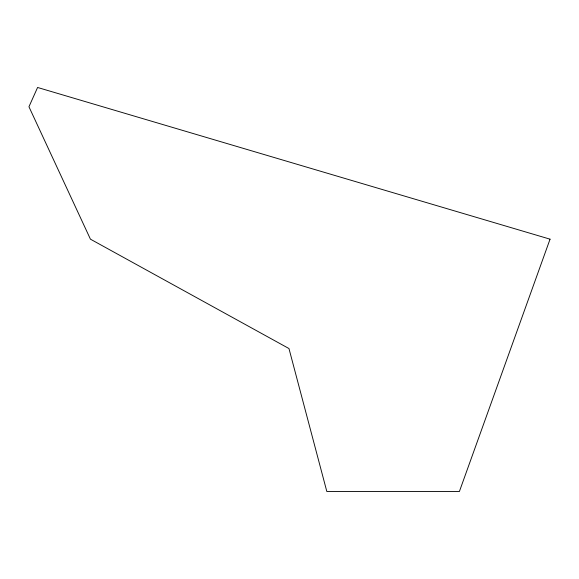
<?xml version="1.0" encoding="UTF-8"?>
<svg xmlns="http://www.w3.org/2000/svg" width="579" height="579" viewBox="0 0 579 579"><rect width="100%" height="100%" fill="white"/><g stroke="black" fill="none" stroke-linecap="round" stroke-linejoin="round"><path stroke-width="0.87" d="M550.05 239.17L459.386 491.528L326.838 491.528L288.972 348.544L90.433 239.17L28.95 106.76L37.592 87.472L550.05 239.17"/></g></svg>
